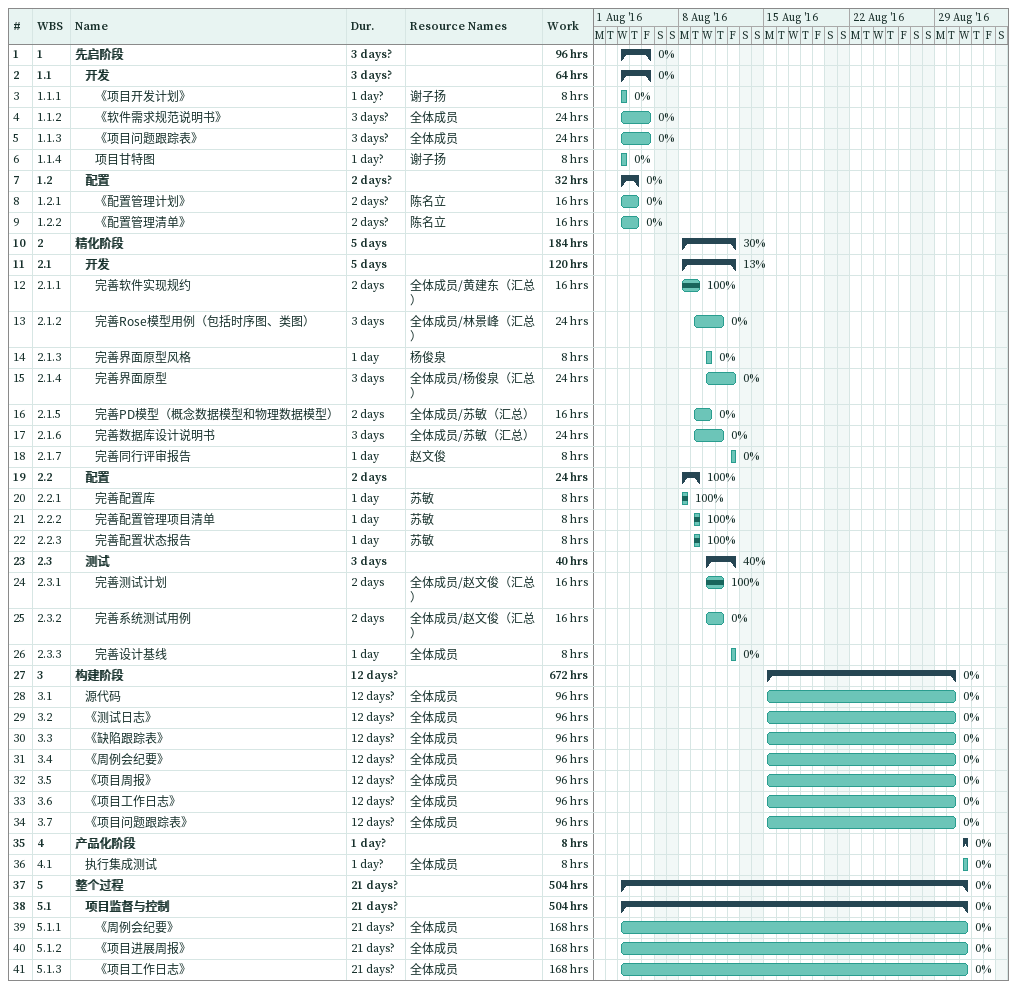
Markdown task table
| ID | WBS | Task | Duration | Start | Finish | Resources | % complete | Work (h) |
|---|---|---|---|---|---|---|---|---|
| 1 | 1 | **先启阶段** | 3d? | 2016-08-03 | 2016-08-05 |  | 0 | 96 |
| 2 | 1.1 | **开发** | 3d? | 2016-08-03 | 2016-08-05 |  | 0 | 64 |
| 3 | 1.1.1 | 《项目开发计划》 | 1d? | 2016-08-03 | 2016-08-03 | 谢子扬 | 0 | 8 |
| 4 | 1.1.2 | 《软件需求规范说明书》 | 3d? | 2016-08-03 | 2016-08-05 | 全体成员 | 0 | 24 |
| 5 | 1.1.3 | 《项目问题跟踪表》 | 3d? | 2016-08-03 | 2016-08-05 | 全体成员 | 0 | 24 |
| 6 | 1.1.4 | 项目甘特图 | 1d? | 2016-08-03 | 2016-08-03 | 谢子扬 | 0 | 8 |
| 7 | 1.2 | **配置** | 2d? | 2016-08-03 | 2016-08-04 |  | 0 | 32 |
| 8 | 1.2.1 | 《配置管理计划》 | 2d? | 2016-08-03 | 2016-08-04 | 陈名立 | 0 | 16 |
| 9 | 1.2.2 | 《配置管理清单》 | 2d? | 2016-08-03 | 2016-08-04 | 陈名立 | 0 | 16 |
| 10 | 2 | **精化阶段** | 5d | 2016-08-08 | 2016-08-12 |  | 30 | 184 |
| 11 | 2.1 | **开发** | 5d | 2016-08-08 | 2016-08-12 |  | 13 | 120 |
| 12 | 2.1.1 | 完善软件实现规约 | 2d | 2016-08-08 | 2016-08-09 | 全体成员/黄建东（汇总） | 100 | 16 |
| 13 | 2.1.2 | 完善Rose模型用例（包括时序图、类图） | 3d | 2016-08-09 | 2016-08-11 | 全体成员/林景峰（汇总） | 0 | 24 |
| 14 | 2.1.3 | 完善界面原型风格 | 1d | 2016-08-10 | 2016-08-10 | 杨俊泉 | 0 | 8 |
| 15 | 2.1.4 | 完善界面原型 | 3d | 2016-08-10 | 2016-08-12 | 全体成员/杨俊泉（汇总） | 0 | 24 |
| 16 | 2.1.5 | 完善PD模型（概念数据模型和物理数据模型） | 2d | 2016-08-09 | 2016-08-10 | 全体成员/苏敏（汇总） | 0 | 16 |
| 17 | 2.1.6 | 完善数据库设计说明书 | 3d | 2016-08-09 | 2016-08-11 | 全体成员/苏敏（汇总） | 0 | 24 |
| 18 | 2.1.7 | 完善同行评审报告 | 1d | 2016-08-12 | 2016-08-12 | 赵文俊 | 0 | 8 |
| 19 | 2.2 | **配置** | 2d | 2016-08-08 | 2016-08-09 |  | 100 | 24 |
| 20 | 2.2.1 | 完善配置库 | 1d | 2016-08-08 | 2016-08-08 | 苏敏 | 100 | 8 |
| 21 | 2.2.2 | 完善配置管理项目清单 | 1d | 2016-08-09 | 2016-08-09 | 苏敏 | 100 | 8 |
| 22 | 2.2.3 | 完善配置状态报告 | 1d | 2016-08-09 | 2016-08-09 | 苏敏 | 100 | 8 |
| 23 | 2.3 | **测试** | 3d | 2016-08-10 | 2016-08-12 |  | 40 | 40 |
| 24 | 2.3.1 | 完善测试计划 | 2d | 2016-08-10 | 2016-08-11 | 全体成员/赵文俊（汇总） | 100 | 16 |
| 25 | 2.3.2 | 完善系统测试用例 | 2d | 2016-08-10 | 2016-08-11 | 全体成员/赵文俊（汇总） | 0 | 16 |
| 26 | 2.3.3 | 完善设计基线 | 1d | 2016-08-12 | 2016-08-12 | 全体成员 | 0 | 8 |
| 27 | 3 | **构建阶段** | 12d? | 2016-08-15 | 2016-08-30 |  | 0 | 672 |
| 28 | 3.1 | 源代码 | 12d? | 2016-08-15 | 2016-08-30 | 全体成员 | 0 | 96 |
| 29 | 3.2 | 《测试日志》 | 12d? | 2016-08-15 | 2016-08-30 | 全体成员 | 0 | 96 |
| 30 | 3.3 | 《缺陷跟踪表》 | 12d? | 2016-08-15 | 2016-08-30 | 全体成员 | 0 | 96 |
| 31 | 3.4 | 《周例会纪要》 | 12d? | 2016-08-15 | 2016-08-30 | 全体成员 | 0 | 96 |
| 32 | 3.5 | 《项目周报》 | 12d? | 2016-08-15 | 2016-08-30 | 全体成员 | 0 | 96 |
| 33 | 3.6 | 《项目工作日志》 | 12d? | 2016-08-15 | 2016-08-30 | 全体成员 | 0 | 96 |
| 34 | 3.7 | 《项目问题跟踪表》 | 12d? | 2016-08-15 | 2016-08-30 | 全体成员 | 0 | 96 |
| 35 | 4 | **产品化阶段** | 1d? | 2016-08-31 | 2016-08-31 |  | 0 | 8 |
| 36 | 4.1 | 执行集成测试 | 1d? | 2016-08-31 | 2016-08-31 | 全体成员 | 0 | 8 |
| 37 | 5 | **整个过程** | 21d? | 2016-08-03 | 2016-08-31 |  | 0 | 504 |
| 38 | 5.1 | **项目监督与控制** | 21d? | 2016-08-03 | 2016-08-31 |  | 0 | 504 |
| 39 | 5.1.1 | 《周例会纪要》 | 21d? | 2016-08-03 | 2016-08-31 | 全体成员 | 0 | 168 |
| 40 | 5.1.2 | 《项目进展周报》 | 21d? | 2016-08-03 | 2016-08-31 | 全体成员 | 0 | 168 |
| 41 | 5.1.3 | 《项目工作日志》 | 21d? | 2016-08-03 | 2016-08-31 | 全体成员 | 0 | 168 |
